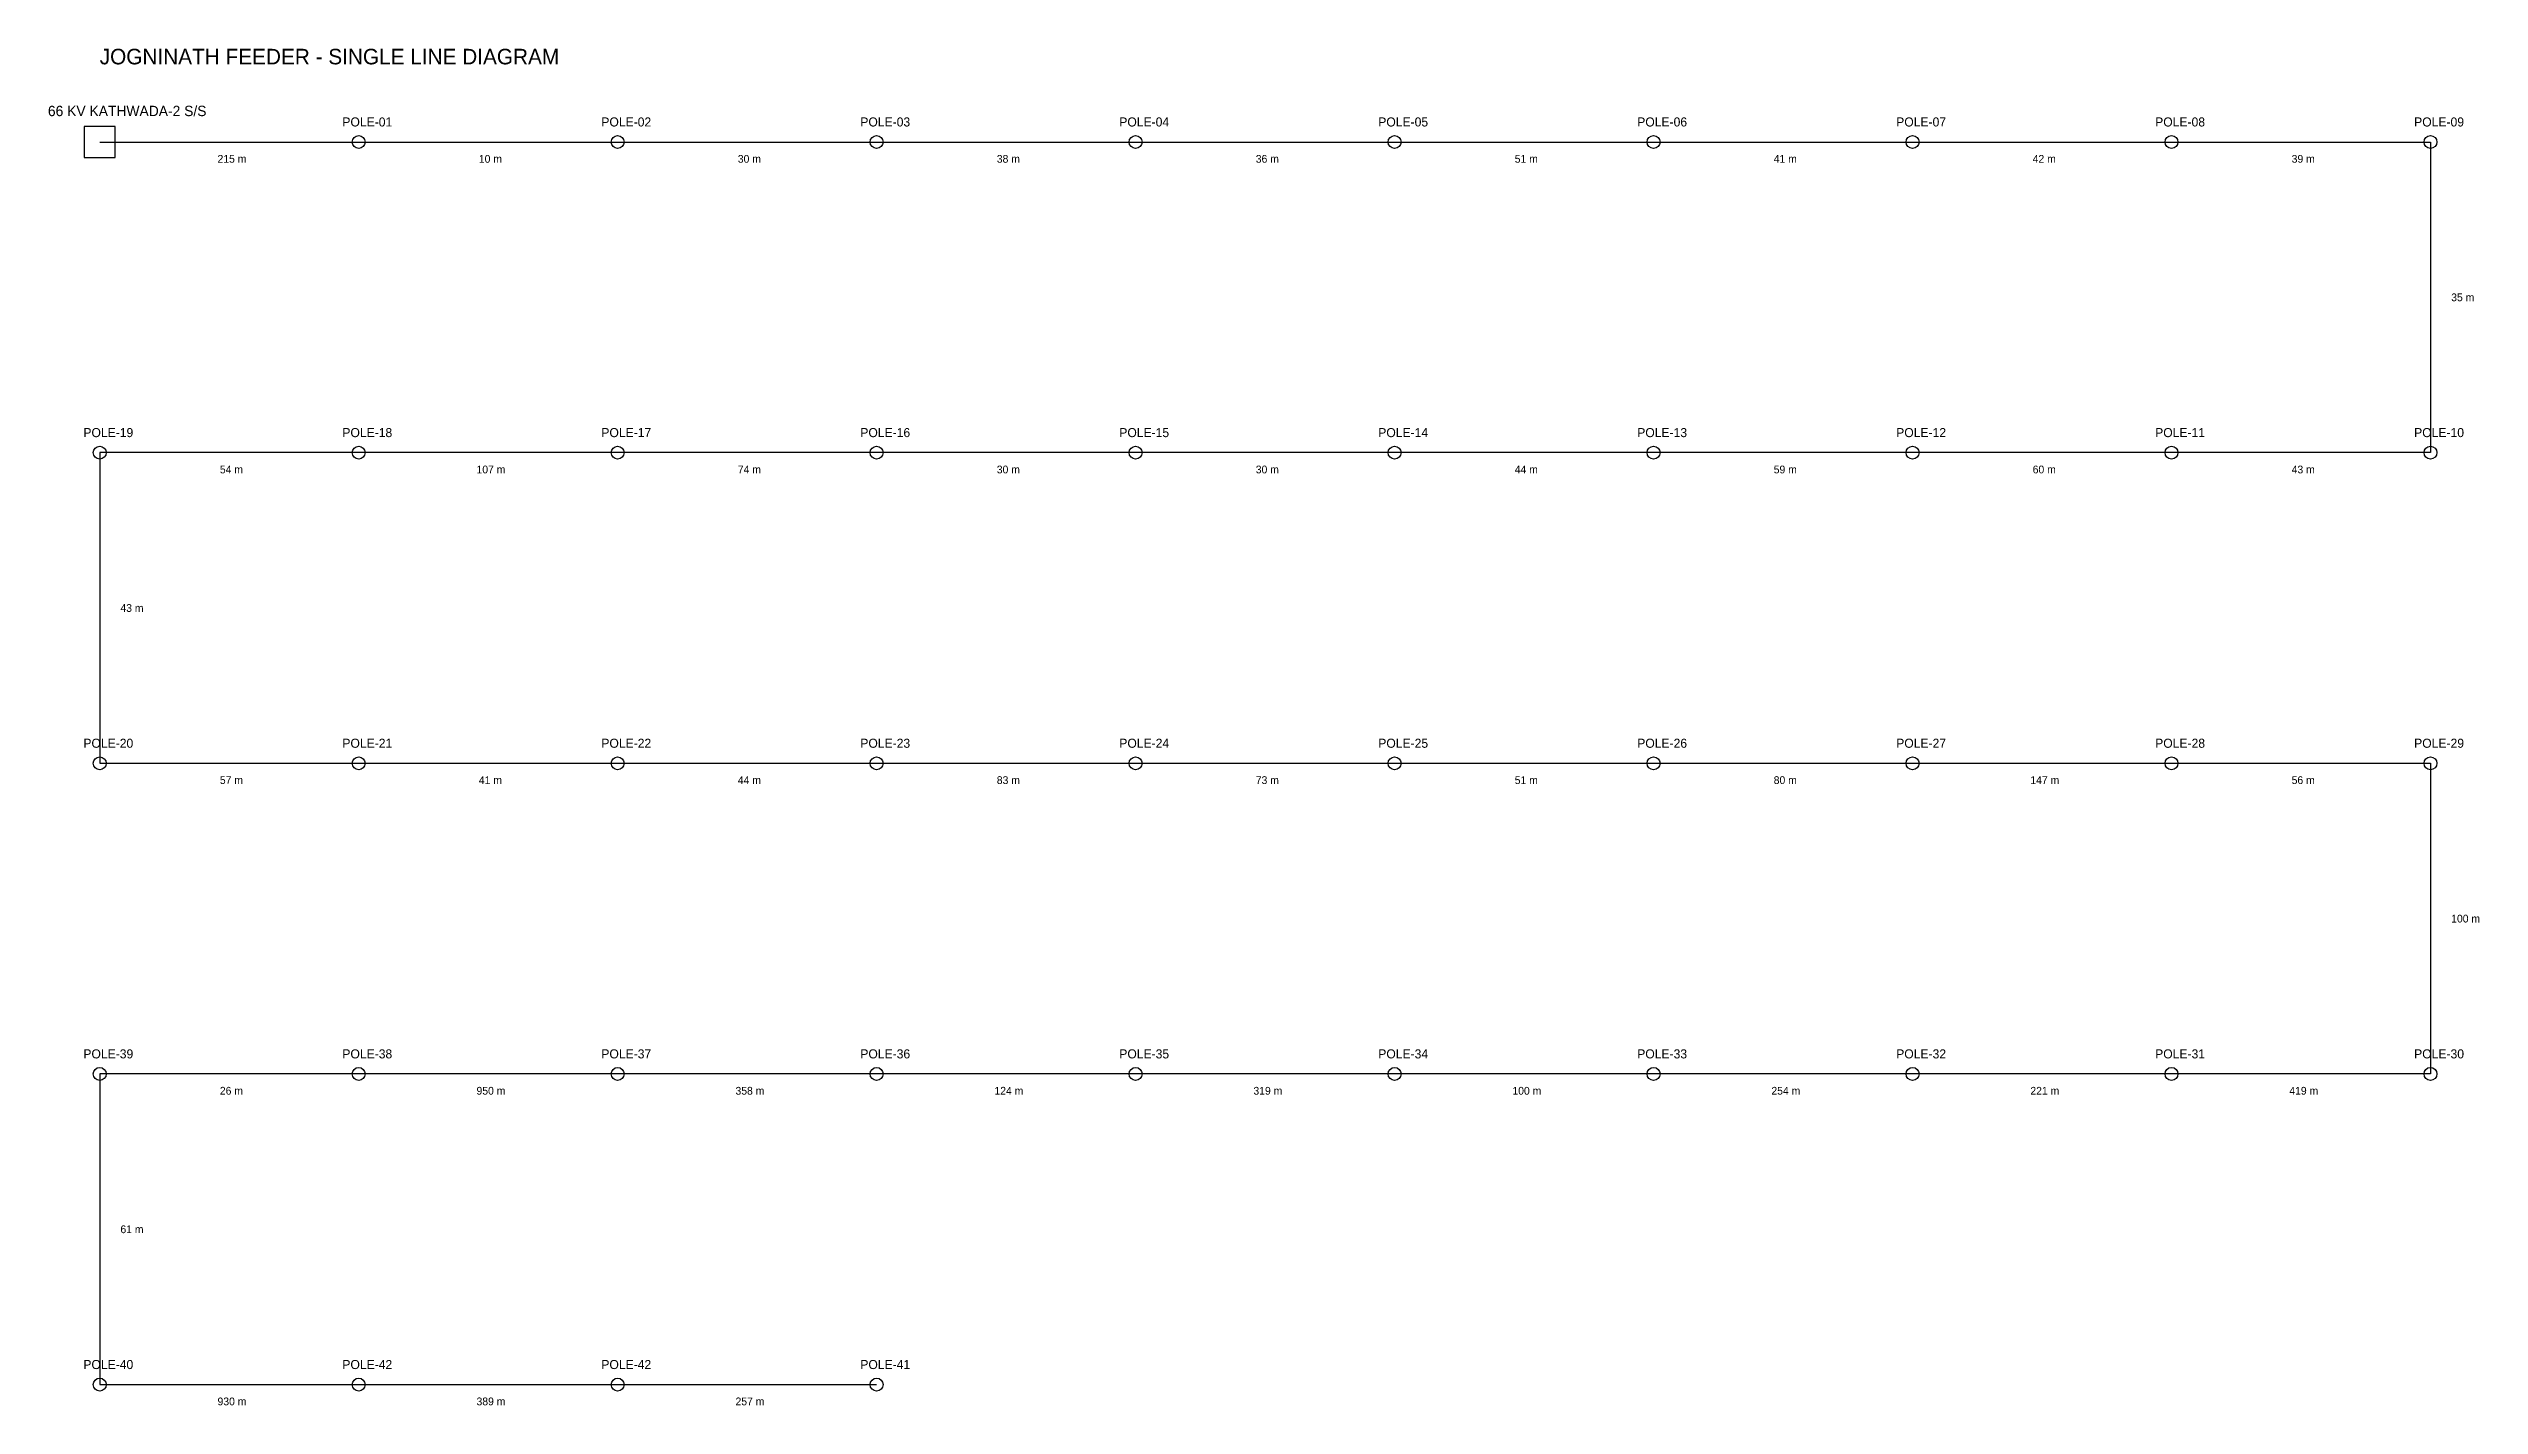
# Model space of a CAD drawing. Header units: metres. Extents: x -20 to 919, y -488 to 36.
import ezdxf

# ---------------------------------------------------------------- set-up
doc = ezdxf.new("R2010")
doc.units = ezdxf.units.M
for name, color, linetype in [('SLD_DISTANCE', 2, 'Continuous'), ('SLD_LABEL', 7, 'Continuous'), ('SLD_LINE', 1, 'Continuous'), ('SLD_NODE', 3, 'Continuous'), ('SLD_SOURCE', 5, 'Continuous')]:
    doc.layers.add(name, color=color, linetype=linetype)

msp = doc.modelspace()

# ---------------------------------------------------------------- linework, layer by layer
at = {"layer": 'SLD_LINE'}
for p, q in [((0, 0), (100, 0)), ((100, 0), (200, 0)), ((200, 0), (300, 0)), ((300, 0), (400, 0)), ((400, 0), (500, 0)), ((500, 0), (600, 0)), ((600, 0), (700, 0)), ((700, 0), (800, 0)), ((800, 0), (900, 0)), ((900, 0), (900, -120)), ((100, -120), (0, -120)), ((0, -120), (0, -240)), ((200, -120), (100, -120)), ((300, -120), (200, -120)), ((400, -120), (300, -120)), ((500, -120), (400, -120)), ((600, -120), (500, -120)), ((700, -120), (600, -120)), ((800, -120), (700, -120)), ((900, -120), (800, -120)), ((0, -240), (100, -240)), ((100, -240), (200, -240)), ((200, -240), (300, -240)), ((300, -240), (400, -240)), ((400, -240), (500, -240)), ((500, -240), (600, -240)), ((600, -240), (700, -240)), ((700, -240), (800, -240)), ((800, -240), (900, -240)), ((900, -240), (900, -360)), ((100, -360), (0, -360)), ((0, -360), (0, -480)), ((200, -360), (100, -360)), ((300, -360), (200, -360)), ((400, -360), (300, -360)), ((500, -360), (400, -360)), ((600, -360), (500, -360)), ((700, -360), (600, -360)), ((800, -360), (700, -360)), ((900, -360), (800, -360)), ((0, -480), (100, -480)), ((100, -480), (200, -480)), ((200, -480), (300, -480))]:
    msp.add_line(p, q, dxfattribs=at)
at = {"layer": 'SLD_NODE'}
for centre in [(100, 0), (200, 0), (300, 0), (400, 0), (500, 0), (600, 0), (700, 0), (800, 0), (900, 0), (0, -120), (100, -120), (200, -120), (300, -120), (400, -120), (500, -120), (600, -120), (700, -120), (800, -120), (900, -120), (0, -240), (100, -240), (200, -240), (300, -240), (400, -240), (500, -240), (600, -240), (700, -240), (800, -240), (900, -240), (0, -360), (100, -360), (200, -360), (300, -360), (400, -360), (500, -360), (600, -360), (700, -360), (800, -360), (900, -360), (0, -480), (100, -480), (200, -480), (300, -480)]:
    msp.add_circle(centre, 2.5, dxfattribs=at)
at = {"layer": 'SLD_SOURCE'}
msp.add_lwpolyline([(-6, -6), (6, -6), (6, 6), (-6, 6)], close=True, dxfattribs=at)

# ---------------------------------------------------------------- texts
at = {"layer": 'SLD_DISTANCE'}
for s, p in [('215 m', (45.5, -8)), ('10 m', (146.4, -8)), ('30 m', (246.4, -8)), ('38 m', (346.4, -8)), ('36 m', (446.4, -8)), ('51 m', (546.4, -8)), ('41 m', (646.4, -8)), ('42 m', (746.4, -8)), ('39 m', (846.4, -8)), ('35 m', (908, -61.5)), ('54 m', (46.4, -128)), ('107 m', (145.5, -128)), ('74 m', (246.4, -128)), ('30 m', (346.4, -128)), ('30 m', (446.4, -128)), ('44 m', (546.4, -128)), ('59 m', (646.4, -128)), ('60 m', (746.4, -128)), ('43 m', (846.4, -128)), ('43 m', (8, -181.5)), ('57 m', (46.4, -248)), ('41 m', (146.4, -248)), ('44 m', (246.4, -248)), ('83 m', (346.4, -248)), ('73 m', (446.4, -248)), ('51 m', (546.4, -248)), ('80 m', (646.4, -248)), ('147 m', (745.5, -248)), ('56 m', (846.4, -248)), ('100 m', (908, -301.5)), ('26 m', (46.4, -368)), ('950 m', (145.5, -368)), ('358 m', (245.5, -368)), ('124 m', (345.5, -368)), ('319 m', (445.5, -368)), ('100 m', (545.5, -368)), ('254 m', (645.5, -368)), ('221 m', (745.5, -368)), ('419 m', (845.5, -368)), ('61 m', (8, -421.5)), ('930 m', (45.5, -488)), ('389 m', (145.5, -488)), ('257 m', (245.5, -488))]:
    msp.add_text(s, height=3, dxfattribs=at).set_placement(p)
at = {"layer": 'SLD_LABEL'}
for s, height, p in [('JOGNINATH FEEDER - SINGLE LINE DIAGRAM', 6, (0, 30)), ('POLE-01', 3.5, (93.7, 6)), ('POLE-02', 3.5, (193.7, 6)), ('POLE-03', 3.5, (293.7, 6)), ('POLE-04', 3.5, (393.7, 6)), ('POLE-05', 3.5, (493.7, 6)), ('POLE-06', 3.5, (593.7, 6)), ('POLE-07', 3.5, (693.7, 6)), ('POLE-08', 3.5, (793.7, 6)), ('POLE-09', 3.5, (893.7, 6)), ('POLE-19', 3.5, (-6.3, -114)), ('POLE-18', 3.5, (93.7, -114)), ('POLE-17', 3.5, (193.7, -114)), ('POLE-16', 3.5, (293.7, -114)), ('POLE-15', 3.5, (393.7, -114)), ('POLE-14', 3.5, (493.7, -114)), ('POLE-13', 3.5, (593.7, -114)), ('POLE-12', 3.5, (693.7, -114)), ('POLE-11', 3.5, (793.7, -114)), ('POLE-10', 3.5, (893.7, -114)), ('POLE-20', 3.5, (-6.3, -234)), ('POLE-21', 3.5, (93.7, -234)), ('POLE-22', 3.5, (193.7, -234)), ('POLE-23', 3.5, (293.7, -234)), ('POLE-24', 3.5, (393.7, -234)), ('POLE-25', 3.5, (493.7, -234)), ('POLE-26', 3.5, (593.7, -234)), ('POLE-27', 3.5, (693.7, -234)), ('POLE-28', 3.5, (793.7, -234)), ('POLE-29', 3.5, (893.7, -234)), ('POLE-39', 3.5, (-6.3, -354)), ('POLE-38', 3.5, (93.7, -354)), ('POLE-37', 3.5, (193.7, -354)), ('POLE-36', 3.5, (293.7, -354)), ('POLE-35', 3.5, (393.7, -354)), ('POLE-34', 3.5, (493.7, -354)), ('POLE-33', 3.5, (593.7, -354)), ('POLE-32', 3.5, (693.7, -354)), ('POLE-31', 3.5, (793.7, -354)), ('POLE-30', 3.5, (893.7, -354)), ('POLE-40', 3.5, (-6.3, -474)), ('POLE-42', 3.5, (93.7, -474)), ('POLE-42', 3.5, (193.7, -474)), ('POLE-41', 3.5, (293.7, -474))]:
    msp.add_text(s, height=height, dxfattribs=at).set_placement(p)
at = {"layer": 'SLD_SOURCE'}
msp.add_text('66 KV KATHWADA-2 S/S', height=4, dxfattribs=at).set_placement((-20, 10))

doc.saveas('drawing.dxf')
